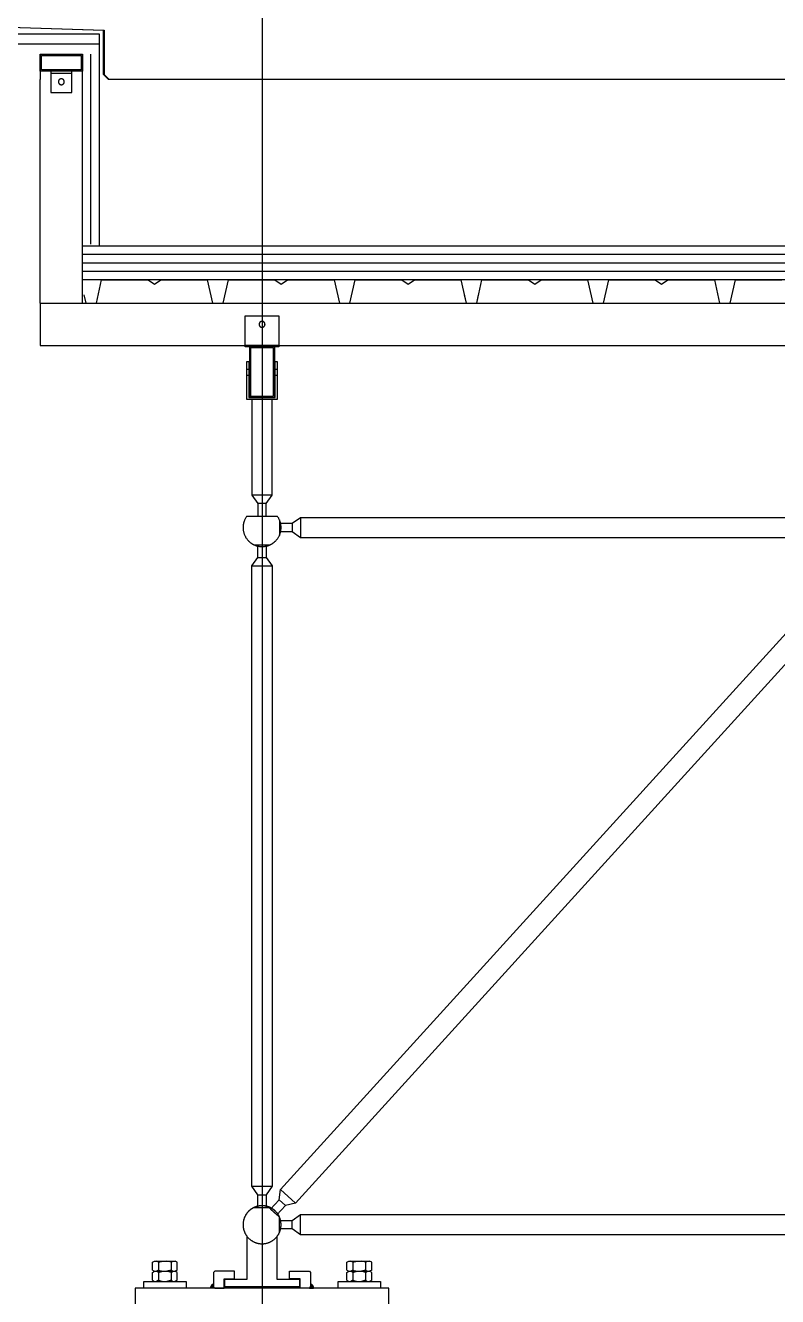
# Model space of a CAD drawing. Header units: centimetres. Extents: x 26200 to 152500, y -600 to 9300.
# Drawn here: x 129108.7 to 129286.7, y 1806.4 to 2107.2 of the extents above; entities that cross this region are included whole.
import ezdxf

# ---------------------------------------------------------------- set-up
doc = ezdxf.new("R2010")
doc.units = ezdxf.units.CM
doc.layers.add('ROTAS-MIMARI-KESIT', color=8, linetype='Continuous')

msp = doc.modelspace()

# ---------------------------------------------------------------- hatches: boundary and pattern name
at = {"layer": 'ROTAS-MIMARI-KESIT'}
for points in [[(129153.2, 1808.69), (129153.5, 1808.39), (129152.5, 1808.39), (129152.5, 1808.42), (129152.5, 1808.45), (129152.5, 1808.49), (129152.51, 1808.52), (129152.51, 1808.56), (129152.52, 1808.59), (129152.53, 1808.62), (129152.53, 1808.66), (129152.54, 1808.69), (129152.56, 1808.72), (129152.57, 1808.75), (129152.58, 1808.79), (129152.59, 1808.82), (129152.61, 1808.85), (129152.63, 1808.88), (129152.64, 1808.91), (129152.66, 1808.94), (129152.68, 1808.96), (129152.7, 1808.99), (129152.72, 1809.02), (129152.74, 1809.04), (129152.77, 1809.07), (129152.79, 1809.09), (129152.82, 1809.12), (129152.84, 1809.14), (129152.87, 1809.16), (129152.89, 1809.18), (129152.92, 1809.2), (129152.95, 1809.22), (129152.98, 1809.24), (129153.01, 1809.26), (129153.04, 1809.28), (129153.07, 1809.29), (129153.1, 1809.3), (129153.13, 1809.32), (129153.17, 1809.33), (129153.2, 1809.34)], [(129176.2, 1808.69), (129175.9, 1808.39), (129176.9, 1808.39), (129176.9, 1808.42), (129176.9, 1808.45), (129176.89, 1808.49), (129176.89, 1808.52), (129176.88, 1808.56), (129176.88, 1808.59), (129176.87, 1808.62), (129176.86, 1808.66), (129176.85, 1808.69), (129176.84, 1808.72), (129176.83, 1808.75), (129176.81, 1808.79), (129176.8, 1808.82), (129176.78, 1808.85), (129176.77, 1808.88), (129176.75, 1808.91), (129176.73, 1808.94), (129176.71, 1808.96), (129176.69, 1808.99), (129176.67, 1809.02), (129176.65, 1809.04), (129176.63, 1809.07), (129176.6, 1809.09), (129176.58, 1809.12), (129176.55, 1809.14), (129176.53, 1809.16), (129176.5, 1809.18), (129176.47, 1809.2), (129176.44, 1809.22), (129176.42, 1809.24), (129176.39, 1809.26), (129176.36, 1809.28), (129176.32, 1809.29), (129176.29, 1809.3), (129176.26, 1809.32), (129176.23, 1809.33), (129176.2, 1809.34)]]:
    msp.add_hatch(color=256, dxfattribs=at).paths.add_polyline_path(points, flags=0)

# ---------------------------------------------------------------- linework, layer by layer
for p, q in [((129128.29, 2094.5), (147186.65, 2094.5)), ((129138.76, 1814.51), (129139.24, 1814.79)), ((129138.76, 1812.66), (129138.76, 1814.51)), ((129139.24, 1814.79), (129140.2, 1814.79)), ((129140.2, 1814.51), (129139.72, 1814.79)), ((129140.2, 1814.79), (129143.2, 1814.79)), ((129140.2, 1814.51), (129141.2, 1814.79)), ((129140.2, 1814.51), (129140.2, 1812.66)), ((129143.2, 1814.51), (129142.2, 1814.79)), ((129143.2, 1814.79), (129144.16, 1814.79)), ((129143.2, 1814.51), (129143.68, 1814.79)), ((129143.2, 1814.51), (129143.2, 1812.66)), ((129144.64, 1814.51), (129144.16, 1814.79)), ((129144.64, 1812.66), (129144.64, 1814.51)), ((129184.76, 1814.51), (129185.24, 1814.79)), ((129184.76, 1812.66), (129184.76, 1814.51)), ((129185.24, 1814.79), (129186.2, 1814.79)), ((129186.2, 1814.51), (129185.72, 1814.79)), ((129186.2, 1814.79), (129189.2, 1814.79)), ((129186.2, 1814.51), (129187.2, 1814.79)), ((129186.2, 1814.51), (129186.2, 1812.66)), ((129189.2, 1814.51), (129188.2, 1814.79)), ((129189.2, 1814.79), (129190.16, 1814.79)), ((129189.2, 1814.51), (129189.68, 1814.79)), ((129189.2, 1814.51), (129189.2, 1812.66)), ((129190.64, 1814.51), (129190.16, 1814.79)), ((129190.64, 1812.66), (129190.64, 1814.51)), ((129138.76, 1812.66), (129139.24, 1812.39)), ((129138.76, 1812.11), (129139.24, 1812.39)), ((129138.76, 1810.26), (129138.76, 1812.11)), ((129139.24, 1812.39), (129140.2, 1812.39)), ((129139.24, 1812.39), (129140.2, 1812.39)), ((129140.2, 1812.66), (129139.72, 1812.39)), ((129140.2, 1812.11), (129139.72, 1812.39)), ((129140.2, 1812.66), (129141.2, 1812.39)), ((129140.2, 1812.39), (129143.2, 1812.39)), ((129140.2, 1812.39), (129143.2, 1812.39)), ((129140.2, 1812.11), (129141.2, 1812.39)), ((129140.2, 1812.11), (129140.2, 1810.26)), ((129143.2, 1812.66), (129142.2, 1812.39)), ((129143.2, 1812.11), (129142.2, 1812.39)), ((129143.2, 1812.66), (129143.68, 1812.39)), ((129143.2, 1812.39), (129144.16, 1812.39)), ((129143.2, 1812.39), (129144.16, 1812.39)), ((129143.2, 1812.11), (129143.68, 1812.39)), ((129143.2, 1812.11), (129143.2, 1810.26)), ((129144.64, 1812.66), (129144.16, 1812.39)), ((129144.64, 1812.11), (129144.16, 1812.39)), ((129144.64, 1810.26), (129144.64, 1812.11)), ((129184.76, 1812.66), (129185.24, 1812.39)), ((129184.76, 1812.11), (129185.24, 1812.39)), ((129184.76, 1810.26), (129184.76, 1812.11)), ((129185.24, 1812.39), (129186.2, 1812.39)), ((129185.24, 1812.39), (129186.2, 1812.39)), ((129186.2, 1812.66), (129185.72, 1812.39)), ((129186.2, 1812.11), (129185.72, 1812.39)), ((129186.2, 1812.66), (129187.2, 1812.39)), ((129186.2, 1812.39), (129189.2, 1812.39)), ((129186.2, 1812.39), (129189.2, 1812.39)), ((129186.2, 1812.11), (129187.2, 1812.39)), ((129186.2, 1812.11), (129186.2, 1810.26)), ((129189.2, 1812.66), (129188.2, 1812.39)), ((129189.2, 1812.11), (129188.2, 1812.39)), ((129189.2, 1812.66), (129189.68, 1812.39)), ((129189.2, 1812.39), (129190.16, 1812.39)), ((129189.2, 1812.39), (129190.16, 1812.39)), ((129189.2, 1812.11), (129189.68, 1812.39)), ((129189.2, 1812.11), (129189.2, 1810.26)), ((129190.64, 1812.66), (129190.16, 1812.39)), ((129190.64, 1812.11), (129190.16, 1812.39)), ((129190.64, 1810.26), (129190.64, 1812.11)), ((129138.76, 1810.26), (129139.24, 1809.99)), ((129139.24, 1809.99), (129140.2, 1809.99)), ((129140.2, 1810.26), (129139.72, 1809.99)), ((129140.2, 1810.26), (129141.2, 1809.99)), ((129140.2, 1809.99), (129143.2, 1809.99)), ((129143.2, 1810.26), (129142.2, 1809.99)), ((129143.2, 1810.26), (129143.68, 1809.99)), ((129143.2, 1809.99), (129144.16, 1809.99)), ((129144.64, 1810.26), (129144.16, 1809.99)), ((129184.76, 1810.26), (129185.24, 1809.99)), ((129185.24, 1809.99), (129186.2, 1809.99)), ((129186.2, 1810.26), (129185.72, 1809.99)), ((129186.2, 1810.26), (129187.2, 1809.99)), ((129186.2, 1809.99), (129189.2, 1809.99)), ((129189.2, 1810.26), (129188.2, 1809.99)), ((129189.2, 1810.26), (129189.68, 1809.99)), ((129189.2, 1809.99), (129190.16, 1809.99)), ((129190.64, 1810.26), (129190.16, 1809.99))]:
    msp.add_line(p, q, dxfattribs=at)
for points in [[(129164.7, 2658.48), (129164.7, 925.39)], [(129104.95, 2106.83), (129127.3, 2106.13), (129127.3, 2095.63), (129128.36, 2094.57), (129128.29, 2094.5)], [(129128.29, 2094.5), (129127.2, 2095.59), (129127.2, 2106.03), (129104.95, 2106.73)], [(129126.2, 2054.99), (129126.2, 2105.19), (129083.7, 2105.19)], [(129089.7, 2102.89), (129126.2, 2102.89)], [(129112.2, 2100.39), (129112.2, 2094.39)], [(129122.2, 2041.49), (129122.2, 2100.39)], [(129124.2, 2055.49), (129124.2, 2100.39)], [(129112.2, 2041.49), (129112.2, 2094.39)], [(129114.7, 2095.89), (129119.7, 2095.89)], [(147194.7, 2054.99), (129122.2, 2054.99)], [(147194.7, 2052.99), (129122.2, 2052.99)], [(147194.7, 2050.99), (129122.2, 2050.99)], [(147194.7, 2048.99), (129122.2, 2048.99)], [(147194.7, 2046.99), (129122.2, 2046.99)], [(129122.54, 2043.44), (129122.99, 2041.49), (129125.49, 2041.49), (129126.74, 2046.99), (129137.74, 2046.99), (129139.24, 2045.99), (129140.74, 2046.99), (129151.74, 2046.99), (129152.99, 2041.49), (129155.49, 2041.49), (129156.74, 2046.99), (129167.74, 2046.99), (129169.24, 2045.99), (129170.74, 2046.99), (129181.74, 2046.99), (129182.99, 2041.49), (129185.49, 2041.49), (129186.74, 2046.99), (129197.74, 2046.99), (129199.24, 2045.99), (129200.74, 2046.99), (129211.74, 2046.99), (129212.99, 2041.49), (129215.49, 2041.49), (129215.93, 2043.44)], [(129212.54, 2043.44), (129212.99, 2041.49), (129215.49, 2041.49), (129216.74, 2046.99), (129227.74, 2046.99), (129229.24, 2045.99), (129230.74, 2046.99), (129241.74, 2046.99), (129242.99, 2041.49), (129245.49, 2041.49), (129246.74, 2046.99), (129257.74, 2046.99), (129259.24, 2045.99), (129260.74, 2046.99), (129271.74, 2046.99), (129272.99, 2041.49), (129275.49, 2041.49), (129276.74, 2046.99), (129287.74, 2046.99)], [(129112.2, 2041.49), (129112.2, 2031.49)], [(129112.2, 2041.49), (138109.7, 2041.49)], [(129112.2, 2031.49), (138109.7, 2031.49)], [(129168.7, 2031.49), (129160.7, 2031.49)], [(129167.7, 2019.19), (129167.7, 2031.19), (129161.7, 2031.19), (129161.7, 2019.19)], [(129161.1, 2025.89), (129161.6, 2025.89)], [(129167.8, 2025.89), (129168.3, 2025.89)], [(129161.1, 2024.49), (129161.6, 2024.49)], [(129167.8, 2024.49), (129168.3, 2024.49)], [(129162.28, 2018.69), (129162.28, 1996.09), (129163.7, 1994.09), (129163.7, 1991.09)], [(129165.7, 1991.09), (129165.7, 1994.09), (129167.11, 1996.09), (129167.11, 2018.69)], [(129167.11, 1996.09), (129162.28, 1996.09)], [(129165.7, 1994.09), (129163.7, 1994.09)], [(129161.1, 1991.09), (129161.01, 1990.97), (129160.93, 1990.84), (129160.85, 1990.71), (129160.77, 1990.58), (129160.7, 1990.45), (129160.63, 1990.31), (129160.56, 1990.17), (129160.51, 1990.02), (129160.45, 1989.88), (129160.43, 1989.8), (129160.4, 1989.73), (129160.38, 1989.65), (129160.36, 1989.57), (129160.34, 1989.5), (129160.32, 1989.42), (129160.3, 1989.34), (129160.28, 1989.26), (129160.27, 1989.19), (129160.26, 1989.11), (129160.24, 1989.03), (129160.23, 1988.95), (129160.22, 1988.87), (129160.22, 1988.79), (129160.21, 1988.71), (129160.2, 1988.63), (129160.2, 1988.55), (129160.2, 1988.47), (129160.2, 1988.39), (129160.2, 1988.31), (129160.2, 1988.23), (129160.2, 1988.15), (129160.21, 1988.07), (129160.21, 1987.99), (129160.22, 1987.92), (129160.23, 1987.84), (129160.24, 1987.76), (129160.25, 1987.68), (129160.28, 1987.53), (129160.31, 1987.37), (129160.35, 1987.22), (129160.39, 1987.07), (129160.44, 1986.93), (129160.49, 1986.79), (129160.55, 1986.65), (129160.61, 1986.51), (129160.67, 1986.37), (129160.74, 1986.24), (129160.81, 1986.11), (129160.89, 1985.98), (129160.98, 1985.86), (129161.07, 1985.73), (129161.16, 1985.61), (129161.26, 1985.49), (129161.36, 1985.37), (129161.47, 1985.25), (129161.52, 1985.2), (129161.58, 1985.14), (129161.64, 1985.09), (129161.69, 1985.04), (129161.75, 1984.98), (129161.81, 1984.93), (129161.88, 1984.88), (129161.94, 1984.83), (129162, 1984.78), (129162.07, 1984.74), (129162.13, 1984.69), (129162.2, 1984.65), (129162.26, 1984.6), (129162.33, 1984.56), (129162.4, 1984.52), (129162.47, 1984.48), (129162.54, 1984.44), (129162.61, 1984.4), (129162.68, 1984.36), (129162.75, 1984.33), (129162.82, 1984.3), (129162.9, 1984.26), (129162.97, 1984.23), (129163.04, 1984.2), (129163.12, 1984.17), (129163.19, 1984.15), (129163.27, 1984.12), (129163.34, 1984.1), (129163.49, 1984.05), (129163.64, 1984.01), (129163.79, 1983.98), (129163.95, 1983.95), (129164.1, 1983.93), (129164.25, 1983.91), (129164.4, 1983.9), (129164.55, 1983.89), (129164.7, 1983.89), (129164.85, 1983.89), (129165, 1983.9), (129165.15, 1983.91), (129165.3, 1983.93), (129165.45, 1983.95), (129165.6, 1983.98), (129165.75, 1984.01), (129165.9, 1984.05), (129166.05, 1984.1), (129166.13, 1984.12), (129166.2, 1984.15), (129166.28, 1984.17), (129166.35, 1984.2), (129166.43, 1984.23), (129166.5, 1984.26), (129166.57, 1984.3), (129166.64, 1984.33), (129166.71, 1984.36), (129166.79, 1984.4), (129166.86, 1984.44), (129166.93, 1984.48), (129166.99, 1984.52), (129167.06, 1984.56), (129167.13, 1984.6), (129167.2, 1984.65), (129167.26, 1984.69), (129167.33, 1984.74), (129167.39, 1984.78), (129167.46, 1984.83), (129167.52, 1984.88), (129167.58, 1984.93), (129167.64, 1984.98), (129167.7, 1985.04), (129167.76, 1985.09), (129167.82, 1985.14), (129167.87, 1985.2), (129167.93, 1985.25), (129168.04, 1985.37), (129168.14, 1985.49), (129168.24, 1985.61), (129168.33, 1985.73), (129168.42, 1985.86), (129168.5, 1985.98), (129168.58, 1986.11), (129168.65, 1986.24), (129168.72, 1986.37), (129168.79, 1986.51), (129168.85, 1986.65), (129168.9, 1986.79), (129168.95, 1986.93), (129169, 1987.07), (129169.04, 1987.22), (129169.08, 1987.37), (129169.11, 1987.53), (129169.14, 1987.68), (129169.15, 1987.76), (129169.16, 1987.84), (129169.17, 1987.92), (129169.18, 1987.99), (129169.19, 1988.07), (129169.19, 1988.15), (129169.19, 1988.23), (129169.2, 1988.31), (129169.2, 1988.39), (129169.2, 1988.47), (129169.19, 1988.55), (129169.19, 1988.63), (129169.19, 1988.71), (129169.18, 1988.79), (129169.17, 1988.87), (129169.16, 1988.95), (129169.15, 1989.03), (129169.14, 1989.11), (129169.13, 1989.19), (129169.11, 1989.26), (129169.09, 1989.34), (129169.08, 1989.42), (129169.06, 1989.5), (129169.04, 1989.57), (129169.02, 1989.65), (129168.99, 1989.73), (129168.97, 1989.8), (129168.94, 1989.88), (129168.89, 1990.02), (129168.83, 1990.17), (129168.77, 1990.31), (129168.7, 1990.45), (129168.63, 1990.58), (129168.55, 1990.71), (129168.47, 1990.84), (129168.38, 1990.97), (129168.3, 1991.09)], [(129161.1, 1991.09), (129168.3, 1991.09)], [(129168.8, 1989.39), (129171.8, 1989.39), (129173.8, 1990.8), (129305.6, 1990.8), (129307.6, 1989.39), (129310.6, 1989.39)], [(129168.8, 1990.24), (129168.8, 1986.53)], [(129171.8, 1989.39), (129171.8, 1987.39)], [(129173.8, 1990.8), (129173.8, 1985.97)], [(129310.6, 1987.39), (129307.6, 1987.39), (129305.6, 1985.97), (129173.8, 1985.97), (129171.8, 1987.39), (129168.8, 1987.39)], [(129163.7, 1827.49), (129163.7, 1830.49), (129162.28, 1832.49), (129162.28, 1979.29), (129163.7, 1981.29), (129163.7, 1984.29)], [(129162.84, 1984.29), (129166.55, 1984.29)], [(129165.7, 1984.29), (129165.7, 1981.29), (129167.11, 1979.29), (129167.11, 1832.49), (129165.7, 1830.49), (129165.7, 1827.49)], [(129163.7, 1981.29), (129165.7, 1981.29)], [(129162.28, 1979.29), (129167.11, 1979.29)], [(129162.28, 1832.49), (129167.11, 1832.49)], [(129163.7, 1830.49), (129165.7, 1830.49)], [(129168.73, 1829.31), (129170.21, 1827.97)], [(129169.03, 1831.74), (129172.61, 1828.5)], [(129168.3, 1820.69), (129168.38, 1820.81), (129168.47, 1820.93), (129168.55, 1821.06), (129168.63, 1821.19), (129168.7, 1821.33), (129168.77, 1821.46), (129168.83, 1821.61), (129168.89, 1821.75), (129168.94, 1821.9), (129168.97, 1821.97), (129168.99, 1822.05), (129169.02, 1822.12), (129169.04, 1822.2), (129169.06, 1822.28), (129169.08, 1822.35), (129169.09, 1822.43), (129169.11, 1822.51), (129169.13, 1822.59), (129169.14, 1822.67), (129169.15, 1822.74), (129169.16, 1822.82), (129169.17, 1822.9), (129169.18, 1822.98), (129169.19, 1823.06), (129169.19, 1823.14), (129169.19, 1823.22), (129169.2, 1823.3), (129169.2, 1823.38), (129169.2, 1823.46), (129169.19, 1823.54), (129169.19, 1823.62), (129169.19, 1823.7), (129169.18, 1823.78), (129169.17, 1823.86), (129169.16, 1823.94), (129169.15, 1824.01), (129169.14, 1824.09), (129169.11, 1824.25), (129169.08, 1824.4), (129169.04, 1824.55), (129169, 1824.7), (129168.95, 1824.84), (129168.9, 1824.99), (129168.85, 1825.13), (129168.79, 1825.27), (129168.72, 1825.4), (129168.65, 1825.53), (129168.58, 1825.66), (129168.5, 1825.79), (129168.42, 1825.92), (129168.33, 1826.04), (129168.24, 1826.17), (129168.14, 1826.29), (129168.04, 1826.4), (129167.93, 1826.52), (129167.87, 1826.58), (129167.82, 1826.63), (129167.76, 1826.68), (129167.7, 1826.74), (129167.64, 1826.79), (129167.58, 1826.84), (129167.52, 1826.89), (129167.46, 1826.94), (129167.39, 1826.99), (129167.33, 1827.04), (129167.26, 1827.08), (129167.2, 1827.13), (129167.13, 1827.17), (129167.06, 1827.21), (129166.99, 1827.26), (129166.93, 1827.3), (129166.86, 1827.34), (129166.79, 1827.37), (129166.71, 1827.41), (129166.64, 1827.44), (129166.57, 1827.48), (129166.5, 1827.51), (129166.43, 1827.54), (129166.35, 1827.57), (129166.28, 1827.6), (129166.2, 1827.63), (129166.13, 1827.65), (129166.05, 1827.68), (129165.9, 1827.72), (129165.75, 1827.76), (129165.6, 1827.79), (129165.45, 1827.82), (129165.3, 1827.85), (129165.15, 1827.86), (129165, 1827.88), (129164.85, 1827.88), (129164.7, 1827.89), (129164.55, 1827.88), (129164.4, 1827.88), (129164.25, 1827.86), (129164.1, 1827.85), (129163.95, 1827.82), (129163.79, 1827.79), (129163.64, 1827.76), (129163.49, 1827.72), (129163.34, 1827.68), (129163.27, 1827.65), (129163.19, 1827.63), (129163.12, 1827.6), (129163.04, 1827.57), (129162.97, 1827.54), (129162.9, 1827.51), (129162.82, 1827.48), (129162.75, 1827.44), (129162.68, 1827.41), (129162.61, 1827.37), (129162.54, 1827.34), (129162.47, 1827.3), (129162.4, 1827.26), (129162.33, 1827.21), (129162.26, 1827.17), (129162.2, 1827.13), (129162.13, 1827.08), (129162.07, 1827.04), (129162, 1826.99), (129161.94, 1826.94), (129161.88, 1826.89), (129161.81, 1826.84), (129161.75, 1826.79), (129161.69, 1826.74), (129161.64, 1826.68), (129161.58, 1826.63), (129161.52, 1826.58), (129161.47, 1826.52), (129161.36, 1826.4), (129161.26, 1826.29), (129161.16, 1826.17), (129161.07, 1826.04), (129160.98, 1825.92), (129160.89, 1825.79), (129160.81, 1825.66), (129160.74, 1825.53), (129160.67, 1825.4), (129160.61, 1825.27), (129160.55, 1825.13), (129160.49, 1824.99), (129160.44, 1824.84), (129160.39, 1824.7), (129160.35, 1824.55), (129160.31, 1824.4), (129160.28, 1824.25), (129160.25, 1824.09), (129160.24, 1824.01), (129160.23, 1823.94), (129160.22, 1823.86), (129160.21, 1823.78), (129160.21, 1823.7), (129160.2, 1823.62), (129160.2, 1823.54), (129160.2, 1823.46), (129160.2, 1823.38), (129160.2, 1823.3), (129160.2, 1823.22), (129160.2, 1823.14), (129160.21, 1823.06), (129160.22, 1822.98), (129160.22, 1822.9), (129160.23, 1822.82), (129160.24, 1822.74), (129160.26, 1822.67), (129160.27, 1822.59), (129160.28, 1822.51), (129160.3, 1822.43), (129160.32, 1822.35), (129160.34, 1822.28), (129160.36, 1822.2), (129160.38, 1822.12), (129160.4, 1822.05), (129160.43, 1821.97), (129160.45, 1821.9), (129160.51, 1821.75), (129160.56, 1821.61), (129160.63, 1821.46), (129160.7, 1821.33), (129160.77, 1821.19), (129160.85, 1821.06), (129160.93, 1820.93), (129161.01, 1820.81), (129161.1, 1820.69)], [(129162.84, 1827.49), (129166.55, 1827.49)], [(129166.08, 1827.67), (129168.83, 1825.17)], [(129164.7, 1823.39), (129164.7, 1808.39)], [(129168.8, 1824.39), (129171.8, 1824.39), (129173.8, 1825.8), (129455.6, 1825.8), (129457.6, 1824.39), (129460.6, 1824.39)], [(129168.8, 1821.53), (129168.8, 1825.24)], [(129171.8, 1822.39), (129171.8, 1824.39)], [(129173.8, 1820.97), (129173.8, 1825.8)], [(129161.1, 1820.69), (129161.1, 1810.39)], [(129168.3, 1810.39), (129168.3, 1820.69)], [(129460.6, 1822.39), (129457.6, 1822.39), (129455.6, 1820.97), (129173.8, 1820.97), (129171.8, 1822.39), (129168.8, 1822.39)], [(129153.2, 1809.34), (129153.18, 1809.33), (129153.16, 1809.33), (129153.14, 1809.32), (129153.13, 1809.32), (129153.11, 1809.31), (129153.09, 1809.3), (129153.07, 1809.29), (129153.06, 1809.28), (129153.04, 1809.28), (129153.02, 1809.27), (129153.01, 1809.26), (129152.99, 1809.25), (129152.97, 1809.24), (129152.96, 1809.23), (129152.94, 1809.22), (129152.92, 1809.2), (129152.91, 1809.19), (129152.89, 1809.18), (129152.87, 1809.17), (129152.86, 1809.16), (129152.84, 1809.14), (129152.83, 1809.13), (129152.81, 1809.12), (129152.8, 1809.1), (129152.78, 1809.09), (129152.77, 1809.07), (129152.76, 1809.06), (129152.74, 1809.04), (129152.73, 1809.03), (129152.72, 1809.01), (129152.7, 1808.99), (129152.69, 1808.98), (129152.68, 1808.96), (129152.67, 1808.94), (129152.66, 1808.93), (129152.65, 1808.91), (129152.64, 1808.89), (129152.62, 1808.88), (129152.62, 1808.86), (129152.61, 1808.84), (129152.6, 1808.82), (129152.59, 1808.8), (129152.58, 1808.78), (129152.57, 1808.77), (129152.56, 1808.75), (129152.56, 1808.73), (129152.55, 1808.71), (129152.54, 1808.69), (129152.54, 1808.67), (129152.53, 1808.65), (129152.53, 1808.63), (129152.52, 1808.61), (129152.52, 1808.59), (129152.52, 1808.58), (129152.51, 1808.56), (129152.51, 1808.54), (129152.51, 1808.52), (129152.5, 1808.5), (129152.5, 1808.48), (129152.5, 1808.46), (129152.5, 1808.44), (129152.5, 1808.42), (129152.5, 1808.41), (129152.5, 1808.39)], [(129153.5, 1808.39), (129152.5, 1808.39)], [(129153.5, 1808.39), (129153.2, 1808.69)], [(129161.1, 1810.39), (129155.8, 1810.39)], [(129155.8, 1810.39), (129155.8, 1808.79)], [(129155.8, 1808.79), (129173.6, 1808.79)], [(129156, 1808.39), (129156, 1808.59)], [(129156, 1808.59), (129173.39, 1808.59)], [(129173.39, 1808.39), (129156, 1808.39)], [(129156.05, 1808.59), (129156.05, 1808.79)], [(129173.6, 1810.39), (129168.3, 1810.39)], [(129173.35, 1808.59), (129173.35, 1808.79)], [(129173.39, 1808.39), (129173.39, 1808.59)], [(129173.6, 1808.79), (129173.6, 1810.39)], [(129175.9, 1808.39), (129176.2, 1808.69)], [(129175.9, 1808.39), (129176.9, 1808.39)], [(129176.9, 1808.39), (129176.9, 1808.41), (129176.9, 1808.42), (129176.9, 1808.44), (129176.89, 1808.46), (129176.89, 1808.48), (129176.89, 1808.5), (129176.89, 1808.52), (129176.89, 1808.54), (129176.88, 1808.56), (129176.88, 1808.58), (129176.88, 1808.59), (129176.87, 1808.61), (129176.87, 1808.63), (129176.86, 1808.65), (129176.86, 1808.67), (129176.85, 1808.69), (129176.84, 1808.71), (129176.84, 1808.73), (129176.83, 1808.75), (129176.82, 1808.77), (129176.82, 1808.78), (129176.81, 1808.8), (129176.8, 1808.82), (129176.79, 1808.84), (129176.78, 1808.86), (129176.77, 1808.88), (129176.76, 1808.89), (129176.75, 1808.91), (129176.74, 1808.93), (129176.73, 1808.94), (129176.72, 1808.96), (129176.7, 1808.98), (129176.69, 1808.99), (129176.68, 1809.01), (129176.67, 1809.03), (129176.65, 1809.04), (129176.64, 1809.06), (129176.63, 1809.07), (129176.61, 1809.09), (129176.6, 1809.1), (129176.58, 1809.12), (129176.57, 1809.13), (129176.55, 1809.14), (129176.54, 1809.16), (129176.52, 1809.17), (129176.51, 1809.18), (129176.49, 1809.19), (129176.47, 1809.2), (129176.46, 1809.22), (129176.44, 1809.23), (129176.42, 1809.24), (129176.41, 1809.25), (129176.39, 1809.26), (129176.37, 1809.27), (129176.36, 1809.28), (129176.34, 1809.28), (129176.32, 1809.29), (129176.3, 1809.3), (129176.29, 1809.31), (129176.27, 1809.32), (129176.25, 1809.32), (129176.23, 1809.33), (129176.22, 1809.33), (129176.2, 1809.34)]]:
    msp.add_lwpolyline(points, dxfattribs=at)
for points in [[(129122.2, 2100.39), (129122.2, 2096.39), (129112.2, 2096.39), (129112.2, 2100.39)], [(129121.9, 2100.09), (129121.9, 2096.69), (129112.5, 2096.69), (129112.5, 2100.09)], [(129114.7, 2091.39), (129119.7, 2091.39), (129119.7, 2096.39), (129114.7, 2096.39)], [(129117.9, 2093.89), (129117.9, 2093.9), (129117.9, 2093.92), (129117.9, 2093.93), (129117.89, 2093.95), (129117.89, 2093.97), (129117.89, 2093.98), (129117.89, 2094), (129117.89, 2094.01), (129117.88, 2094.03), (129117.88, 2094.05), (129117.87, 2094.06), (129117.87, 2094.08), (129117.87, 2094.1), (129117.86, 2094.11), (129117.85, 2094.13), (129117.85, 2094.14), (129117.84, 2094.16), (129117.83, 2094.18), (129117.83, 2094.19), (129117.82, 2094.21), (129117.81, 2094.22), (129117.8, 2094.24), (129117.79, 2094.25), (129117.78, 2094.27), (129117.77, 2094.28), (129117.76, 2094.3), (129117.75, 2094.31), (129117.74, 2094.33), (129117.73, 2094.34), (129117.72, 2094.36), (129117.71, 2094.37), (129117.69, 2094.38), (129117.68, 2094.39), (129117.67, 2094.41), (129117.65, 2094.42), (129117.64, 2094.43), (129117.62, 2094.44), (129117.61, 2094.45), (129117.6, 2094.46), (129117.58, 2094.47), (129117.57, 2094.48), (129117.55, 2094.49), (129117.53, 2094.5), (129117.52, 2094.51), (129117.5, 2094.52), (129117.49, 2094.52), (129117.47, 2094.53), (129117.46, 2094.54), (129117.44, 2094.54), (129117.42, 2094.55), (129117.41, 2094.55), (129117.39, 2094.56), (129117.37, 2094.56), (129117.36, 2094.57), (129117.34, 2094.57), (129117.32, 2094.57), (129117.31, 2094.58), (129117.29, 2094.58), (129117.28, 2094.58), (129117.26, 2094.58), (129117.24, 2094.59), (129117.23, 2094.59), (129117.21, 2094.59), (129117.2, 2094.59), (129117.18, 2094.59), (129117.17, 2094.59), (129117.15, 2094.59), (129117.13, 2094.58), (129117.12, 2094.58), (129117.1, 2094.58), (129117.09, 2094.58), (129117.07, 2094.57), (129117.05, 2094.57), (129117.04, 2094.57), (129117.02, 2094.56), (129117, 2094.56), (129116.99, 2094.55), (129116.97, 2094.55), (129116.96, 2094.54), (129116.94, 2094.54), (129116.92, 2094.53), (129116.91, 2094.52), (129116.89, 2094.52), (129116.88, 2094.51), (129116.86, 2094.5), (129116.84, 2094.49), (129116.83, 2094.48), (129116.81, 2094.47), (129116.8, 2094.46), (129116.78, 2094.45), (129116.77, 2094.44), (129116.76, 2094.43), (129116.74, 2094.42), (129116.73, 2094.41), (129116.72, 2094.39), (129116.7, 2094.38), (129116.69, 2094.37), (129116.68, 2094.36), (129116.67, 2094.34), (129116.65, 2094.33), (129116.64, 2094.31), (129116.63, 2094.3), (129116.62, 2094.28), (129116.61, 2094.27), (129116.6, 2094.25), (129116.59, 2094.24), (129116.58, 2094.22), (129116.58, 2094.21), (129116.57, 2094.19), (129116.56, 2094.18), (129116.55, 2094.16), (129116.55, 2094.14), (129116.54, 2094.13), (129116.53, 2094.11), (129116.53, 2094.1), (129116.52, 2094.08), (129116.52, 2094.06), (129116.52, 2094.05), (129116.51, 2094.03), (129116.51, 2094.01), (129116.51, 2094), (129116.5, 2093.98), (129116.5, 2093.97), (129116.5, 2093.95), (129116.5, 2093.93), (129116.5, 2093.92), (129116.5, 2093.9), (129116.5, 2093.89), (129116.5, 2093.87), (129116.5, 2093.86), (129116.5, 2093.84), (129116.5, 2093.82), (129116.5, 2093.81), (129116.5, 2093.79), (129116.51, 2093.78), (129116.51, 2093.76), (129116.51, 2093.74), (129116.52, 2093.73), (129116.52, 2093.71), (129116.52, 2093.69), (129116.53, 2093.68), (129116.53, 2093.66), (129116.54, 2093.65), (129116.55, 2093.63), (129116.55, 2093.61), (129116.56, 2093.6), (129116.57, 2093.58), (129116.58, 2093.57), (129116.58, 2093.55), (129116.59, 2093.53), (129116.6, 2093.52), (129116.61, 2093.5), (129116.62, 2093.49), (129116.63, 2093.47), (129116.64, 2093.46), (129116.65, 2093.45), (129116.67, 2093.43), (129116.68, 2093.42), (129116.69, 2093.4), (129116.7, 2093.39), (129116.72, 2093.38), (129116.73, 2093.37), (129116.74, 2093.35), (129116.76, 2093.34), (129116.77, 2093.33), (129116.78, 2093.32), (129116.8, 2093.31), (129116.81, 2093.3), (129116.83, 2093.29), (129116.84, 2093.28), (129116.86, 2093.27), (129116.88, 2093.26), (129116.89, 2093.26), (129116.91, 2093.25), (129116.92, 2093.24), (129116.94, 2093.24), (129116.96, 2093.23), (129116.97, 2093.22), (129116.99, 2093.22), (129117, 2093.21), (129117.02, 2093.21), (129117.04, 2093.21), (129117.05, 2093.2), (129117.07, 2093.2), (129117.09, 2093.2), (129117.1, 2093.19), (129117.12, 2093.19), (129117.13, 2093.19), (129117.15, 2093.19), (129117.17, 2093.19), (129117.18, 2093.19), (129117.2, 2093.19), (129117.21, 2093.19), (129117.23, 2093.19), (129117.24, 2093.19), (129117.26, 2093.19), (129117.28, 2093.19), (129117.29, 2093.19), (129117.31, 2093.2), (129117.32, 2093.2), (129117.34, 2093.2), (129117.36, 2093.21), (129117.37, 2093.21), (129117.39, 2093.21), (129117.41, 2093.22), (129117.42, 2093.22), (129117.44, 2093.23), (129117.46, 2093.24), (129117.47, 2093.24), (129117.49, 2093.25), (129117.5, 2093.26), (129117.52, 2093.26), (129117.53, 2093.27), (129117.55, 2093.28), (129117.57, 2093.29), (129117.58, 2093.3), (129117.6, 2093.31), (129117.61, 2093.32), (129117.62, 2093.33), (129117.64, 2093.34), (129117.65, 2093.35), (129117.67, 2093.37), (129117.68, 2093.38), (129117.69, 2093.39), (129117.71, 2093.4), (129117.72, 2093.42), (129117.73, 2093.43), (129117.74, 2093.45), (129117.75, 2093.46), (129117.76, 2093.47), (129117.77, 2093.49), (129117.78, 2093.5), (129117.79, 2093.52), (129117.8, 2093.53), (129117.81, 2093.55), (129117.82, 2093.57), (129117.83, 2093.58), (129117.83, 2093.6), (129117.84, 2093.61), (129117.85, 2093.63), (129117.85, 2093.65), (129117.86, 2093.66), (129117.87, 2093.68), (129117.87, 2093.69), (129117.87, 2093.71), (129117.88, 2093.73), (129117.88, 2093.74), (129117.89, 2093.76), (129117.89, 2093.78), (129117.89, 2093.79), (129117.89, 2093.81), (129117.89, 2093.82), (129117.9, 2093.84), (129117.9, 2093.86), (129117.9, 2093.87)], [(129160.7, 2038.49), (129168.7, 2038.49), (129168.7, 2031.19), (129160.7, 2031.19)], [(129165.4, 2036.49), (129165.4, 2036.5), (129165.4, 2036.52), (129165.4, 2036.53), (129165.39, 2036.55), (129165.39, 2036.57), (129165.39, 2036.58), (129165.39, 2036.6), (129165.39, 2036.61), (129165.38, 2036.63), (129165.38, 2036.65), (129165.37, 2036.66), (129165.37, 2036.68), (129165.37, 2036.7), (129165.36, 2036.71), (129165.35, 2036.73), (129165.35, 2036.74), (129165.34, 2036.76), (129165.33, 2036.78), (129165.33, 2036.79), (129165.32, 2036.81), (129165.31, 2036.82), (129165.3, 2036.84), (129165.29, 2036.85), (129165.28, 2036.87), (129165.27, 2036.88), (129165.26, 2036.9), (129165.25, 2036.91), (129165.24, 2036.93), (129165.23, 2036.94), (129165.22, 2036.96), (129165.21, 2036.97), (129165.19, 2036.98), (129165.18, 2036.99), (129165.17, 2037.01), (129165.15, 2037.02), (129165.14, 2037.03), (129165.12, 2037.04), (129165.11, 2037.05), (129165.1, 2037.06), (129165.08, 2037.07), (129165.07, 2037.08), (129165.05, 2037.09), (129165.03, 2037.1), (129165.02, 2037.11), (129165, 2037.12), (129164.99, 2037.12), (129164.97, 2037.13), (129164.96, 2037.14), (129164.94, 2037.14), (129164.92, 2037.15), (129164.91, 2037.15), (129164.89, 2037.16), (129164.87, 2037.16), (129164.86, 2037.17), (129164.84, 2037.17), (129164.82, 2037.17), (129164.81, 2037.18), (129164.79, 2037.18), (129164.78, 2037.18), (129164.76, 2037.18), (129164.74, 2037.19), (129164.73, 2037.19), (129164.71, 2037.19), (129164.7, 2037.19), (129164.68, 2037.19), (129164.67, 2037.19), (129164.65, 2037.19), (129164.63, 2037.18), (129164.62, 2037.18), (129164.6, 2037.18), (129164.59, 2037.18), (129164.57, 2037.17), (129164.55, 2037.17), (129164.54, 2037.17), (129164.52, 2037.16), (129164.5, 2037.16), (129164.49, 2037.15), (129164.47, 2037.15), (129164.46, 2037.14), (129164.44, 2037.14), (129164.42, 2037.13), (129164.41, 2037.12), (129164.39, 2037.12), (129164.38, 2037.11), (129164.36, 2037.1), (129164.34, 2037.09), (129164.33, 2037.08), (129164.31, 2037.07), (129164.3, 2037.06), (129164.28, 2037.05), (129164.27, 2037.04), (129164.26, 2037.03), (129164.24, 2037.02), (129164.23, 2037.01), (129164.22, 2036.99), (129164.2, 2036.98), (129164.19, 2036.97), (129164.18, 2036.96), (129164.17, 2036.94), (129164.15, 2036.93), (129164.14, 2036.91), (129164.13, 2036.9), (129164.12, 2036.88), (129164.11, 2036.87), (129164.1, 2036.85), (129164.09, 2036.84), (129164.08, 2036.82), (129164.08, 2036.81), (129164.07, 2036.79), (129164.06, 2036.78), (129164.05, 2036.76), (129164.05, 2036.74), (129164.04, 2036.73), (129164.03, 2036.71), (129164.03, 2036.7), (129164.02, 2036.68), (129164.02, 2036.66), (129164.02, 2036.65), (129164.01, 2036.63), (129164.01, 2036.61), (129164.01, 2036.6), (129164, 2036.58), (129164, 2036.57), (129164, 2036.55), (129164, 2036.53), (129164, 2036.52), (129164, 2036.5), (129164, 2036.49), (129164, 2036.47), (129164, 2036.46), (129164, 2036.44), (129164, 2036.42), (129164, 2036.41), (129164, 2036.39), (129164.01, 2036.38), (129164.01, 2036.36), (129164.01, 2036.34), (129164.02, 2036.33), (129164.02, 2036.31), (129164.02, 2036.29), (129164.03, 2036.28), (129164.03, 2036.26), (129164.04, 2036.25), (129164.05, 2036.23), (129164.05, 2036.21), (129164.06, 2036.2), (129164.07, 2036.18), (129164.08, 2036.17), (129164.08, 2036.15), (129164.09, 2036.13), (129164.1, 2036.12), (129164.11, 2036.1), (129164.12, 2036.09), (129164.13, 2036.07), (129164.14, 2036.06), (129164.15, 2036.05), (129164.17, 2036.03), (129164.18, 2036.02), (129164.19, 2036), (129164.2, 2035.99), (129164.22, 2035.98), (129164.23, 2035.97), (129164.24, 2035.95), (129164.26, 2035.94), (129164.27, 2035.93), (129164.28, 2035.92), (129164.3, 2035.91), (129164.31, 2035.9), (129164.33, 2035.89), (129164.34, 2035.88), (129164.36, 2035.87), (129164.38, 2035.86), (129164.39, 2035.86), (129164.41, 2035.85), (129164.42, 2035.84), (129164.44, 2035.84), (129164.46, 2035.83), (129164.47, 2035.82), (129164.49, 2035.82), (129164.5, 2035.81), (129164.52, 2035.81), (129164.54, 2035.81), (129164.55, 2035.8), (129164.57, 2035.8), (129164.59, 2035.8), (129164.6, 2035.79), (129164.62, 2035.79), (129164.63, 2035.79), (129164.65, 2035.79), (129164.67, 2035.79), (129164.68, 2035.79), (129164.7, 2035.79), (129164.71, 2035.79), (129164.73, 2035.79), (129164.74, 2035.79), (129164.76, 2035.79), (129164.78, 2035.79), (129164.79, 2035.79), (129164.81, 2035.8), (129164.82, 2035.8), (129164.84, 2035.8), (129164.86, 2035.81), (129164.87, 2035.81), (129164.89, 2035.81), (129164.91, 2035.82), (129164.92, 2035.82), (129164.94, 2035.83), (129164.96, 2035.84), (129164.97, 2035.84), (129164.99, 2035.85), (129165, 2035.86), (129165.02, 2035.86), (129165.03, 2035.87), (129165.05, 2035.88), (129165.07, 2035.89), (129165.08, 2035.9), (129165.1, 2035.91), (129165.11, 2035.92), (129165.12, 2035.93), (129165.14, 2035.94), (129165.15, 2035.95), (129165.17, 2035.97), (129165.18, 2035.98), (129165.19, 2035.99), (129165.21, 2036), (129165.22, 2036.02), (129165.23, 2036.03), (129165.24, 2036.05), (129165.25, 2036.06), (129165.26, 2036.07), (129165.27, 2036.09), (129165.28, 2036.1), (129165.29, 2036.12), (129165.3, 2036.13), (129165.31, 2036.15), (129165.32, 2036.17), (129165.33, 2036.18), (129165.33, 2036.2), (129165.34, 2036.21), (129165.35, 2036.23), (129165.35, 2036.25), (129165.36, 2036.26), (129165.37, 2036.28), (129165.37, 2036.29), (129165.37, 2036.31), (129165.38, 2036.33), (129165.38, 2036.34), (129165.39, 2036.36), (129165.39, 2036.38), (129165.39, 2036.39), (129165.39, 2036.41), (129165.39, 2036.42), (129165.4, 2036.44), (129165.4, 2036.46), (129165.4, 2036.47)], [(129167.4, 2030.89), (129162, 2030.89), (129162, 2019.49), (129167.4, 2019.49)], [(129161.1, 2027.69), (129161.6, 2027.69), (129161.6, 2019.19), (129167.8, 2019.19), (129167.8, 2027.69), (129168.3, 2027.69), (129168.3, 2018.69), (129161.1, 2018.69)], [(129166.72, 1827.09), (129168.73, 1829.31), (129169.03, 1831.74), (129306.79, 1983.28), (129309.18, 1983.81), (129311.2, 1986.03), (129312.68, 1984.68), (129310.66, 1982.46), (129310.36, 1980.03), (129172.61, 1828.5), (129170.21, 1827.97), (129168.2, 1825.75)], [(129169.2, 1823.39), (129169.2, 1823.49), (129169.19, 1823.59), (129169.19, 1823.69), (129169.18, 1823.79), (129169.17, 1823.89), (129169.16, 1824), (129169.14, 1824.1), (129169.12, 1824.21), (129169.1, 1824.31), (129169.08, 1824.41), (129169.05, 1824.52), (129169.02, 1824.62), (129168.99, 1824.73), (129168.96, 1824.83), (129168.92, 1824.94), (129168.88, 1825.04), (129168.84, 1825.15), (129168.79, 1825.25), (129168.75, 1825.35), (129168.69, 1825.45), (129168.64, 1825.55), (129168.58, 1825.65), (129168.53, 1825.75), (129168.46, 1825.85), (129168.4, 1825.94), (129168.33, 1826.04), (129168.26, 1826.13), (129168.19, 1826.22), (129168.12, 1826.31), (129168.04, 1826.4), (129167.96, 1826.49), (129167.88, 1826.57), (129167.8, 1826.65), (129167.71, 1826.73), (129167.62, 1826.81), (129167.53, 1826.88), (129167.44, 1826.95), (129167.35, 1827.02), (129167.26, 1827.09), (129167.16, 1827.15), (129167.06, 1827.21), (129166.96, 1827.27), (129166.86, 1827.33), (129166.76, 1827.38), (129166.66, 1827.43), (129166.56, 1827.48), (129166.46, 1827.53), (129166.35, 1827.57), (129166.25, 1827.61), (129166.15, 1827.65), (129166.04, 1827.68), (129165.94, 1827.71), (129165.83, 1827.74), (129165.73, 1827.77), (129165.62, 1827.79), (129165.52, 1827.81), (129165.41, 1827.83), (129165.31, 1827.84), (129165.2, 1827.86), (129165.1, 1827.87), (129165, 1827.88), (129164.9, 1827.88), (129164.8, 1827.89), (129164.7, 1827.89), (129164.6, 1827.89), (129164.5, 1827.88), (129164.4, 1827.88), (129164.29, 1827.87), (129164.19, 1827.86), (129164.09, 1827.84), (129163.98, 1827.83), (129163.88, 1827.81), (129163.77, 1827.79), (129163.67, 1827.77), (129163.56, 1827.74), (129163.46, 1827.71), (129163.35, 1827.68), (129163.25, 1827.65), (129163.15, 1827.61), (129163.04, 1827.57), (129162.94, 1827.53), (129162.83, 1827.48), (129162.73, 1827.43), (129162.63, 1827.38), (129162.53, 1827.33), (129162.43, 1827.27), (129162.33, 1827.21), (129162.24, 1827.15), (129162.14, 1827.09), (129162.04, 1827.02), (129161.95, 1826.95), (129161.86, 1826.88), (129161.77, 1826.81), (129161.68, 1826.73), (129161.6, 1826.65), (129161.52, 1826.57), (129161.43, 1826.49), (129161.36, 1826.4), (129161.28, 1826.31), (129161.2, 1826.22), (129161.13, 1826.13), (129161.06, 1826.04), (129161, 1825.94), (129160.93, 1825.85), (129160.87, 1825.75), (129160.81, 1825.65), (129160.75, 1825.55), (129160.7, 1825.45), (129160.65, 1825.35), (129160.6, 1825.25), (129160.56, 1825.15), (129160.51, 1825.04), (129160.47, 1824.94), (129160.44, 1824.83), (129160.4, 1824.73), (129160.37, 1824.62), (129160.34, 1824.52), (129160.32, 1824.41), (129160.29, 1824.31), (129160.27, 1824.21), (129160.25, 1824.1), (129160.24, 1824), (129160.23, 1823.89), (129160.22, 1823.79), (129160.21, 1823.69), (129160.2, 1823.59), (129160.2, 1823.49), (129160.2, 1823.39), (129160.2, 1823.29), (129160.2, 1823.19), (129160.21, 1823.08), (129160.22, 1822.98), (129160.23, 1822.88), (129160.24, 1822.78), (129160.25, 1822.67), (129160.27, 1822.57), (129160.29, 1822.46), (129160.32, 1822.36), (129160.34, 1822.25), (129160.37, 1822.15), (129160.4, 1822.04), (129160.44, 1821.94), (129160.47, 1821.83), (129160.51, 1821.73), (129160.56, 1821.63), (129160.6, 1821.52), (129160.65, 1821.42), (129160.7, 1821.32), (129160.75, 1821.22), (129160.81, 1821.12), (129160.87, 1821.02), (129160.93, 1820.92), (129161, 1820.83), (129161.06, 1820.73), (129161.13, 1820.64), (129161.2, 1820.55), (129161.28, 1820.46), (129161.36, 1820.37), (129161.43, 1820.29), (129161.52, 1820.2), (129161.6, 1820.12), (129161.68, 1820.04), (129161.77, 1819.97), (129161.86, 1819.89), (129161.95, 1819.82), (129162.04, 1819.75), (129162.14, 1819.68), (129162.24, 1819.62), (129162.33, 1819.56), (129162.43, 1819.5), (129162.53, 1819.44), (129162.63, 1819.39), (129162.73, 1819.34), (129162.83, 1819.29), (129162.94, 1819.25), (129163.04, 1819.2), (129163.15, 1819.16), (129163.25, 1819.13), (129163.35, 1819.09), (129163.46, 1819.06), (129163.56, 1819.03), (129163.67, 1819.01), (129163.77, 1818.98), (129163.88, 1818.96), (129163.98, 1818.94), (129164.09, 1818.93), (129164.19, 1818.92), (129164.29, 1818.9), (129164.4, 1818.9), (129164.5, 1818.89), (129164.6, 1818.89), (129164.7, 1818.89), (129164.8, 1818.89), (129164.9, 1818.89), (129165, 1818.9), (129165.1, 1818.9), (129165.2, 1818.92), (129165.31, 1818.93), (129165.41, 1818.94), (129165.52, 1818.96), (129165.62, 1818.98), (129165.73, 1819.01), (129165.83, 1819.03), (129165.94, 1819.06), (129166.04, 1819.09), (129166.15, 1819.13), (129166.25, 1819.16), (129166.35, 1819.2), (129166.46, 1819.25), (129166.56, 1819.29), (129166.66, 1819.34), (129166.76, 1819.39), (129166.86, 1819.44), (129166.96, 1819.5), (129167.06, 1819.56), (129167.16, 1819.62), (129167.26, 1819.68), (129167.35, 1819.75), (129167.44, 1819.82), (129167.53, 1819.89), (129167.62, 1819.97), (129167.71, 1820.04), (129167.8, 1820.12), (129167.88, 1820.2), (129167.96, 1820.29), (129168.04, 1820.37), (129168.12, 1820.46), (129168.19, 1820.55), (129168.26, 1820.64), (129168.33, 1820.73), (129168.4, 1820.83), (129168.46, 1820.92), (129168.53, 1821.02), (129168.58, 1821.12), (129168.64, 1821.22), (129168.69, 1821.32), (129168.75, 1821.42), (129168.79, 1821.52), (129168.84, 1821.63), (129168.88, 1821.73), (129168.92, 1821.83), (129168.96, 1821.94), (129168.99, 1822.04), (129169.02, 1822.15), (129169.05, 1822.25), (129169.08, 1822.36), (129169.1, 1822.46), (129169.12, 1822.57), (129169.14, 1822.67), (129169.16, 1822.78), (129169.17, 1822.88), (129169.18, 1822.98), (129169.19, 1823.08), (129169.19, 1823.19), (129169.2, 1823.29)], [(129158.2, 1812.39), (129153.5, 1812.39), (129153.2, 1812.09), (129153.2, 1808.69), (129153.5, 1808.39), (129155.7, 1808.39), (129155.7, 1810.59), (129158.2, 1810.59)], [(129171.2, 1812.39), (129175.9, 1812.39), (129176.2, 1812.09), (129176.2, 1808.69), (129175.9, 1808.39), (129173.7, 1808.39), (129173.7, 1810.59), (129171.2, 1810.59)], [(129134.7, 1804.39), (129194.7, 1804.39), (129194.7, 1808.39), (129134.7, 1808.39)]]:
    msp.add_lwpolyline(points, close=True, dxfattribs=at)
at = {"layer": 'ROTAS-MIMARI-KESIT', "elevation": 0}
for points in [[(129146.7, 1809.99), (129146.7, 1808.39), (129136.7, 1808.39), (129136.7, 1809.99), (129146.7, 1809.99)], [(129192.7, 1809.99), (129192.7, 1808.39), (129182.7, 1808.39), (129182.7, 1809.99), (129192.7, 1809.99)]]:
    msp.add_lwpolyline(points, dxfattribs=at)

doc.saveas('drawing.dxf')
